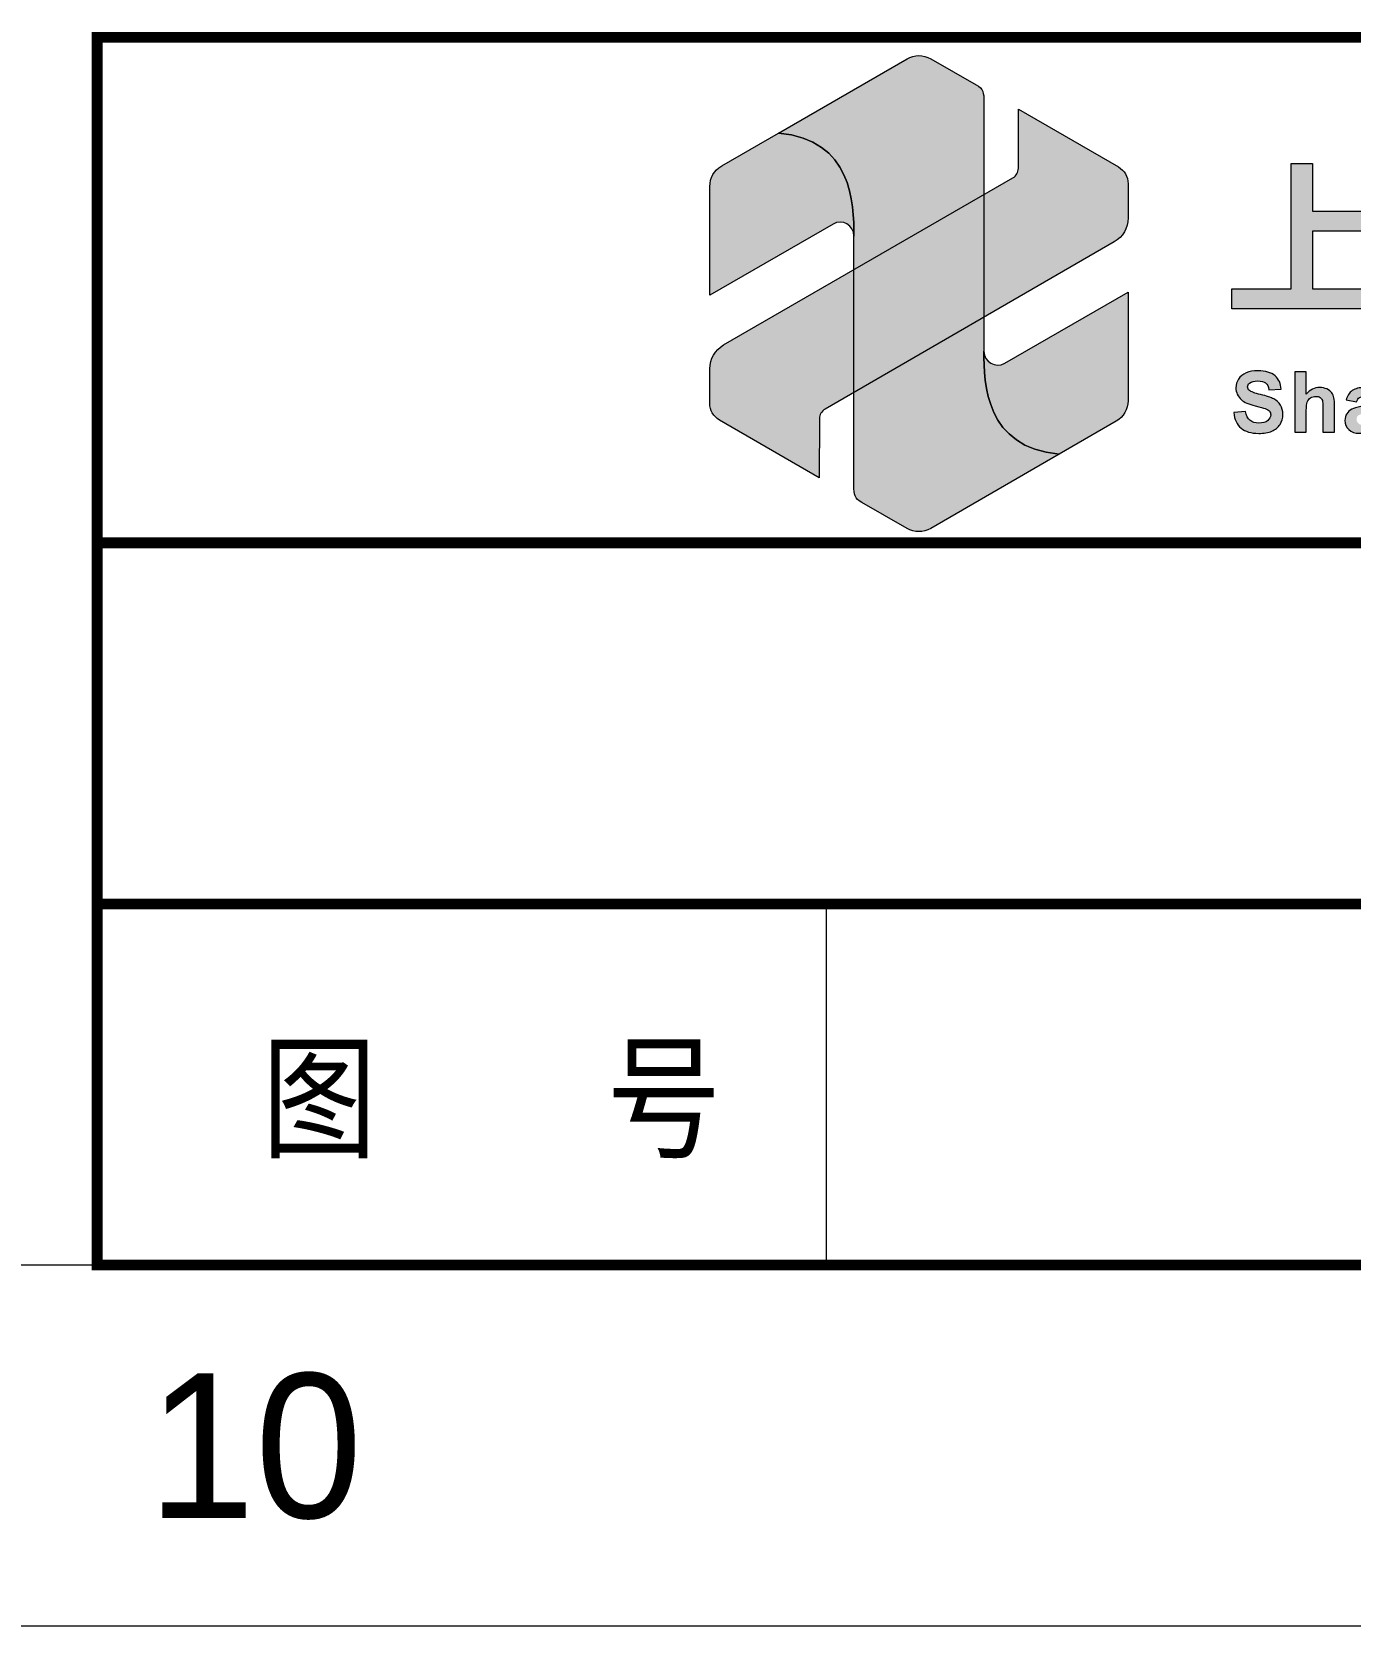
# Model space of a CAD drawing. Extents: x 148 to 221443, y -36682 to 6758.
# Drawn here: x 42142 to 42873, y -12129 to -11246 of the extents above; entities that cross this region are included whole.
import ezdxf
from ezdxf.enums import TextEntityAlignment as Align

# ---------------------------------------------------------------- set-up
doc = ezdxf.new("R2010")
doc.units = 0
doc.header["$LTSCALE"] = 10
doc.header["$MEASUREMENT"] = 0
doc.layers.add('2（细实线）', color=3, linetype='Continuous', lineweight=20)
doc.layers.add('图框层', color=7, linetype='Continuous', lineweight=15)
doc.layers.add('图层 1', color=7, linetype='Continuous')
doc.styles.add('HZ', font='ROMS.SHX', dxfattribs={"width": 0.75, "bigfont": 'GBCBIG.SHX'})
doc.styles.add('tkhz2', font='')
doc.styles.get('tkhz2').set_extended_font_data('SimSun')

# ---------------------------------------------------------------- blocks, each defined once
blk = doc.blocks.new('block 3')
at = {"layer": '图层 1', "true_color": 0x0f208a}
h = blk.add_hatch(color=166, dxfattribs=at)
edge = h.paths.add_edge_path()
edge.add_spline(control_points=[(73.493, -141.42), (73.493, -141.42), (69.748, -143.582), (69.748, -143.582), (71.899, -143.781), (71.944, -145.62), (71.944, -146.584), (71.944, -146.584), (71.944, -153.861), (71.944, -153.861), (71.944, -154.116), (71.964, -154.233), (72.171, -154.351), (72.171, -154.351), (73.493, -155.106), (73.493, -155.106), (73.714, -155.233), (73.967, -155.234), (74.187, -155.106), (74.187, -155.106), (77.933, -152.944), (77.933, -152.944), (75.782, -152.745), (75.736, -150.907), (75.736, -149.942), (75.736, -149.942), (75.736, -142.665), (75.736, -142.665), (75.736, -142.41), (75.716, -142.293), (75.509, -142.175), (75.509, -142.175), (74.187, -141.42), (74.187, -141.42), (73.966, -141.294), (73.714, -141.293), (73.493, -141.42)], knot_values=[0, 0, 0, 0, 1, 1, 1, 2, 2, 2, 3, 3, 3, 4, 4, 4, 5, 5, 5, 6, 6, 6, 7, 7, 7, 8, 8, 8, 9, 9, 9, 10, 10, 10, 11, 11, 11, 12, 12, 12, 12], degree=3, periodic=0)
at = {"layer": '图层 1', "true_color": 0x4cab26}
h = blk.add_hatch(color=74, dxfattribs=at)
edge = h.paths.add_edge_path()
edge.add_spline(control_points=[(79.94, -146.057), (79.94, -146.057), (79.94, -145.06), (79.94, -145.06), (79.94, -144.852), (79.837, -144.673), (79.657, -144.569), (79.657, -144.569), (76.747, -142.889), (76.747, -142.889), (76.747, -142.889), (76.741, -144.609), (76.741, -144.609), (76.74, -144.727), (76.681, -144.828), (76.579, -144.888), (76.579, -144.888), (68.145, -149.76), (68.145, -149.76), (67.888, -149.908), (67.74, -150.163), (67.74, -150.46), (67.74, -150.46), (67.74, -151.457), (67.74, -151.457), (67.74, -151.665), (67.843, -151.844), (68.024, -151.948), (68.024, -151.948), (70.933, -153.628), (70.933, -153.628), (70.933, -153.628), (70.94, -151.91), (70.94, -151.91), (70.94, -151.792), (70.999, -151.69), (71.101, -151.631), (71.101, -151.631), (79.535, -146.758), (79.535, -146.758), (79.793, -146.609), (79.94, -146.354), (79.94, -146.057)], knot_values=[0, 0, 0, 0, 1, 1, 1, 2, 2, 2, 3, 3, 3, 4, 4, 4, 5, 5, 5, 6, 6, 6, 7, 7, 7, 8, 8, 8, 9, 9, 9, 10, 10, 10, 11, 11, 11, 12, 12, 12, 13, 13, 13, 14, 14, 14, 14], degree=3, periodic=0)
at = {"layer": '图层 1', "lineweight": 0}
for points, knots in [([(73.493, -141.42), (73.493, -141.42), (69.748, -143.582), (69.748, -143.582), (71.899, -143.781), (71.944, -145.62), (71.944, -146.584), (71.944, -146.584), (71.944, -153.861), (71.944, -153.861), (71.944, -154.116), (71.964, -154.233), (72.171, -154.351), (72.171, -154.351), (73.493, -155.106), (73.493, -155.106), (73.714, -155.233), (73.967, -155.234), (74.187, -155.106), (74.187, -155.106), (77.933, -152.944), (77.933, -152.944), (75.782, -152.745), (75.736, -150.907), (75.736, -149.942), (75.736, -149.942), (75.736, -142.665), (75.736, -142.665), (75.736, -142.41), (75.716, -142.293), (75.509, -142.175), (75.509, -142.175), (74.187, -141.42), (74.187, -141.42), (73.966, -141.294), (73.714, -141.293), (73.493, -141.42)], [0, 0, 0, 0, 1, 1, 1, 2, 2, 2, 3, 3, 3, 4, 4, 4, 5, 5, 5, 6, 6, 6, 7, 7, 7, 8, 8, 8, 9, 9, 9, 10, 10, 10, 11, 11, 11, 12, 12, 12, 12]), ([(79.94, -146.057), (79.94, -146.057), (79.94, -145.06), (79.94, -145.06), (79.94, -144.852), (79.837, -144.673), (79.657, -144.569), (79.657, -144.569), (76.747, -142.889), (76.747, -142.889), (76.747, -142.889), (76.741, -144.609), (76.741, -144.609), (76.74, -144.727), (76.681, -144.828), (76.579, -144.888), (76.579, -144.888), (68.145, -149.76), (68.145, -149.76), (67.888, -149.908), (67.74, -150.163), (67.74, -150.46), (67.74, -150.46), (67.74, -151.457), (67.74, -151.457), (67.74, -151.665), (67.843, -151.844), (68.024, -151.948), (68.024, -151.948), (70.933, -153.628), (70.933, -153.628), (70.933, -153.628), (70.94, -151.91), (70.94, -151.91), (70.94, -151.792), (70.999, -151.69), (71.101, -151.631), (71.101, -151.631), (79.535, -146.758), (79.535, -146.758), (79.793, -146.609), (79.94, -146.354), (79.94, -146.057)], [0, 0, 0, 0, 1, 1, 1, 2, 2, 2, 3, 3, 3, 4, 4, 4, 5, 5, 5, 6, 6, 6, 7, 7, 7, 8, 8, 8, 9, 9, 9, 10, 10, 10, 11, 11, 11, 12, 12, 12, 13, 13, 13, 14, 14, 14, 14]), ([(69.748, -143.582), (69.748, -143.582), (68.087, -144.541), (68.087, -144.541), (67.867, -144.668), (67.741, -144.887), (67.741, -145.142), (67.741, -145.142), (67.741, -148.31), (67.741, -148.31), (67.741, -148.31), (71.337, -146.234), (71.337, -146.234), (71.608, -146.077), (71.944, -146.272), (71.944, -146.584), (71.944, -145.62), (71.899, -143.781), (69.748, -143.582)], [0, 0, 0, 0, 1, 1, 1, 2, 2, 2, 3, 3, 3, 4, 4, 4, 5, 5, 5, 6, 6, 6, 6]), ([(77.933, -152.944), (77.933, -152.944), (79.593, -151.985), (79.593, -151.985), (79.813, -151.858), (79.94, -151.639), (79.94, -151.384), (79.94, -151.384), (79.94, -148.216), (79.94, -148.216), (79.94, -148.216), (76.343, -150.293), (76.343, -150.293), (76.073, -150.449), (75.736, -150.254), (75.736, -149.942), (75.736, -150.907), (75.782, -152.745), (77.933, -152.944)], [0, 0, 0, 0, 1, 1, 1, 2, 2, 2, 3, 3, 3, 4, 4, 4, 5, 5, 5, 6, 6, 6, 6])]:
    blk.add_open_spline(points, degree=3, knots=knots, dxfattribs=at)
blk = doc.blocks.new('block 5')
at = {"layer": '图层 1', "true_color": 0x0f208a}
h = blk.add_hatch(color=166, dxfattribs=at)
h.dxf.hatch_style = 2
h.paths.add_polyline_path([(87.354, -148.123), (87.354, -148.705), (82.97, -148.705), (82.97, -148.123), (84.701, -148.123), (84.701, -144.471), (85.322, -144.471), (85.322, -145.863), (87.039, -145.863), (87.039, -146.445), (85.322, -146.445), (85.322, -148.123)])
at = {"layer": '图层 1', "lineweight": 0}
blk.add_lwpolyline([(87.354, -148.123), (87.354, -148.705), (82.97, -148.705), (82.97, -148.123), (84.701, -148.123), (84.701, -144.471), (85.322, -144.471), (85.322, -145.863), (87.039, -145.863), (87.039, -146.445), (85.322, -146.445), (85.322, -148.123), (87.354, -148.123)], dxfattribs=at)
blk = doc.blocks.new('block 6')
at = {"layer": '图层 1', "true_color": 0x0f208a}
h = blk.add_hatch(color=166, dxfattribs=at)
h.dxf.hatch_style = 2
edge = h.paths.add_edge_path()
edge.add_spline(control_points=[(83.022, -151.732), (83.022, -151.732), (83.369, -151.699), (83.369, -151.699), (83.389, -151.815), (83.432, -151.9), (83.496, -151.955), (83.559, -152.009), (83.645, -152.037), (83.754, -152.037), (83.868, -152.037), (83.955, -152.012), (84.013, -151.964), (84.071, -151.915), (84.1, -151.858), (84.1, -151.794), (84.1, -151.752), (84.088, -151.716), (84.063, -151.687), (84.039, -151.658), (83.996, -151.632), (83.935, -151.611), (83.893, -151.597), (83.798, -151.571), (83.65, -151.534), (83.459, -151.486), (83.325, -151.428), (83.248, -151.36), (83.14, -151.262), (83.086, -151.144), (83.086, -151.005), (83.086, -150.915), (83.111, -150.831), (83.162, -150.753), (83.213, -150.675), (83.287, -150.615), (83.383, -150.574), (83.478, -150.533), (83.594, -150.513), (83.729, -150.513), (83.951, -150.513), (84.117, -150.561), (84.229, -150.658), (84.341, -150.755), (84.4, -150.885), (84.405, -151.047), (84.405, -151.047), (84.049, -151.063), (84.049, -151.063), (84.034, -150.972), (84.001, -150.907), (83.951, -150.867), (83.901, -150.827), (83.826, -150.808), (83.726, -150.808), (83.622, -150.808), (83.541, -150.829), (83.483, -150.871), (83.445, -150.899), (83.426, -150.935), (83.426, -150.981), (83.426, -151.022), (83.444, -151.058), (83.479, -151.087), (83.524, -151.125), (83.633, -151.165), (83.806, -151.206), (83.98, -151.247), (84.108, -151.289), (84.191, -151.332), (84.274, -151.376), (84.339, -151.436), (84.386, -151.512), (84.432, -151.587), (84.456, -151.681), (84.456, -151.792), (84.456, -151.894), (84.428, -151.988), (84.372, -152.076), (84.315, -152.164), (84.236, -152.23), (84.134, -152.273), (84.031, -152.316), (83.903, -152.337), (83.75, -152.337), (83.527, -152.337), (83.356, -152.286), (83.236, -152.183), (83.117, -152.08), (83.046, -151.929), (83.022, -151.732)], knot_values=[0, 0, 0, 0, 1, 1, 1, 2, 2, 2, 3, 3, 3, 4, 4, 4, 5, 5, 5, 6, 6, 6, 7, 7, 7, 8, 8, 8, 9, 9, 9, 10, 10, 10, 11, 11, 11, 12, 12, 12, 13, 13, 13, 14, 14, 14, 15, 15, 15, 16, 16, 16, 17, 17, 17, 18, 18, 18, 19, 19, 19, 20, 20, 20, 21, 21, 21, 22, 22, 22, 23, 23, 23, 24, 24, 24, 25, 25, 25, 26, 26, 26, 27, 27, 27, 28, 28, 28, 29, 29, 29, 30, 30, 30, 30], degree=3, periodic=0)
h = blk.add_hatch(color=166, dxfattribs=at)
h.dxf.hatch_style = 2
edge = h.paths.add_edge_path()
edge.add_spline(control_points=[(85.139, -150.543), (85.139, -150.543), (85.139, -151.191), (85.139, -151.191), (85.248, -151.064), (85.378, -151), (85.53, -151), (85.608, -151), (85.678, -151.014), (85.74, -151.043), (85.803, -151.072), (85.85, -151.109), (85.882, -151.154), (85.913, -151.199), (85.935, -151.249), (85.947, -151.303), (85.958, -151.358), (85.964, -151.442), (85.964, -151.557), (85.964, -151.557), (85.964, -152.306), (85.964, -152.306), (85.964, -152.306), (85.626, -152.306), (85.626, -152.306), (85.626, -152.306), (85.626, -151.631), (85.626, -151.631), (85.626, -151.497), (85.62, -151.412), (85.607, -151.376), (85.594, -151.34), (85.571, -151.311), (85.539, -151.29), (85.506, -151.269), (85.466, -151.258), (85.417, -151.258), (85.361, -151.258), (85.31, -151.272), (85.266, -151.299), (85.222, -151.327), (85.19, -151.368), (85.169, -151.423), (85.149, -151.477), (85.139, -151.559), (85.139, -151.666), (85.139, -151.666), (85.139, -152.306), (85.139, -152.306), (85.139, -152.306), (84.801, -152.306), (84.801, -152.306), (84.801, -152.306), (84.801, -150.543), (84.801, -150.543), (84.801, -150.543), (85.139, -150.543), (85.139, -150.543)], knot_values=[0, 0, 0, 0, 1, 1, 1, 2, 2, 2, 3, 3, 3, 4, 4, 4, 5, 5, 5, 6, 6, 6, 7, 7, 7, 8, 8, 8, 9, 9, 9, 10, 10, 10, 11, 11, 11, 12, 12, 12, 13, 13, 13, 14, 14, 14, 15, 15, 15, 16, 16, 16, 17, 17, 17, 18, 18, 18, 19, 19, 19, 19], degree=3, periodic=0)
h = blk.add_hatch(color=166, dxfattribs=at)
h.dxf.hatch_style = 2
edge = h.paths.add_edge_path()
edge.add_spline(control_points=[(86.608, -151.418), (86.608, -151.418), (86.302, -151.363), (86.302, -151.363), (86.336, -151.24), (86.396, -151.148), (86.48, -151.089), (86.564, -151.03), (86.689, -151), (86.855, -151), (87.006, -151), (87.118, -151.018), (87.192, -151.053), (87.265, -151.089), (87.317, -151.134), (87.347, -151.189), (87.377, -151.244), (87.393, -151.345), (87.393, -151.492), (87.393, -151.492), (87.389, -151.886), (87.389, -151.886), (87.389, -151.998), (87.394, -152.081), (87.405, -152.135), (87.416, -152.188), (87.436, -152.245), (87.466, -152.306), (87.466, -152.306), (87.132, -152.306), (87.132, -152.306), (87.123, -152.284), (87.112, -152.25), (87.099, -152.206), (87.093, -152.186), (87.089, -152.173), (87.087, -152.166), (87.029, -152.223), (86.968, -152.265), (86.902, -152.293), (86.836, -152.321), (86.766, -152.335), (86.691, -152.335), (86.56, -152.335), (86.456, -152.299), (86.38, -152.228), (86.305, -152.156), (86.267, -152.066), (86.267, -151.957), (86.267, -151.885), (86.284, -151.821), (86.319, -151.764), (86.353, -151.708), (86.401, -151.664), (86.463, -151.634), (86.526, -151.604), (86.615, -151.578), (86.732, -151.555), (86.89, -151.526), (87, -151.498), (87.061, -151.473), (87.061, -151.473), (87.061, -151.439), (87.061, -151.439), (87.061, -151.374), (87.045, -151.328), (87.012, -151.3), (86.98, -151.272), (86.92, -151.258), (86.831, -151.258), (86.771, -151.258), (86.724, -151.27), (86.69, -151.294), (86.657, -151.318), (86.629, -151.359), (86.608, -151.418)], knot_values=[0, 0, 0, 0, 1, 1, 1, 2, 2, 2, 3, 3, 3, 4, 4, 4, 5, 5, 5, 6, 6, 6, 7, 7, 7, 8, 8, 8, 9, 9, 9, 10, 10, 10, 11, 11, 11, 12, 12, 12, 13, 13, 13, 14, 14, 14, 15, 15, 15, 16, 16, 16, 17, 17, 17, 18, 18, 18, 19, 19, 19, 20, 20, 20, 21, 21, 21, 22, 22, 22, 23, 23, 23, 24, 24, 24, 25, 25, 25, 25], degree=3, periodic=0)
edge = h.paths.add_edge_path()
edge.add_spline(control_points=[(87.061, -151.692), (87.017, -151.707), (86.949, -151.724), (86.855, -151.744), (86.761, -151.764), (86.7, -151.784), (86.671, -151.803), (86.627, -151.834), (86.605, -151.874), (86.605, -151.923), (86.605, -151.969), (86.622, -152.011), (86.658, -152.045), (86.693, -152.08), (86.738, -152.097), (86.792, -152.097), (86.853, -152.097), (86.911, -152.077), (86.967, -152.037), (87.008, -152.006), (87.034, -151.969), (87.047, -151.925), (87.056, -151.896), (87.061, -151.841), (87.061, -151.76), (87.061, -151.76), (87.061, -151.692), (87.061, -151.692)], knot_values=[0, 0, 0, 0, 1, 1, 1, 2, 2, 2, 3, 3, 3, 4, 4, 4, 5, 5, 5, 6, 6, 6, 7, 7, 7, 8, 8, 8, 9, 9, 9, 9], degree=3, periodic=0)
at = {"layer": '图层 1', "lineweight": 0}
for points, knots in [([(83.022, -151.732), (83.022, -151.732), (83.369, -151.699), (83.369, -151.699), (83.389, -151.815), (83.432, -151.9), (83.496, -151.955), (83.559, -152.009), (83.645, -152.037), (83.754, -152.037), (83.868, -152.037), (83.955, -152.012), (84.013, -151.964), (84.071, -151.915), (84.1, -151.858), (84.1, -151.794), (84.1, -151.752), (84.088, -151.716), (84.063, -151.687), (84.039, -151.658), (83.996, -151.632), (83.935, -151.611), (83.893, -151.597), (83.798, -151.571), (83.65, -151.534), (83.459, -151.486), (83.325, -151.428), (83.248, -151.36), (83.14, -151.262), (83.086, -151.144), (83.086, -151.005), (83.086, -150.915), (83.111, -150.831), (83.162, -150.753), (83.213, -150.675), (83.287, -150.615), (83.383, -150.574), (83.478, -150.533), (83.594, -150.513), (83.729, -150.513), (83.951, -150.513), (84.117, -150.561), (84.229, -150.658), (84.341, -150.755), (84.4, -150.885), (84.405, -151.047), (84.405, -151.047), (84.049, -151.063), (84.049, -151.063), (84.034, -150.972), (84.001, -150.907), (83.951, -150.867), (83.901, -150.827), (83.826, -150.808), (83.726, -150.808), (83.622, -150.808), (83.541, -150.829), (83.483, -150.871), (83.445, -150.899), (83.426, -150.935), (83.426, -150.981), (83.426, -151.022), (83.444, -151.058), (83.479, -151.087), (83.524, -151.125), (83.633, -151.165), (83.806, -151.206), (83.98, -151.247), (84.108, -151.289), (84.191, -151.332), (84.274, -151.376), (84.339, -151.436), (84.386, -151.512), (84.432, -151.587), (84.456, -151.681), (84.456, -151.792), (84.456, -151.894), (84.428, -151.988), (84.372, -152.076), (84.315, -152.164), (84.236, -152.23), (84.134, -152.273), (84.031, -152.316), (83.903, -152.337), (83.75, -152.337), (83.527, -152.337), (83.356, -152.286), (83.236, -152.183), (83.117, -152.08), (83.046, -151.929), (83.022, -151.732)], [0, 0, 0, 0, 1, 1, 1, 2, 2, 2, 3, 3, 3, 4, 4, 4, 5, 5, 5, 6, 6, 6, 7, 7, 7, 8, 8, 8, 9, 9, 9, 10, 10, 10, 11, 11, 11, 12, 12, 12, 13, 13, 13, 14, 14, 14, 15, 15, 15, 16, 16, 16, 17, 17, 17, 18, 18, 18, 19, 19, 19, 20, 20, 20, 21, 21, 21, 22, 22, 22, 23, 23, 23, 24, 24, 24, 25, 25, 25, 26, 26, 26, 27, 27, 27, 28, 28, 28, 29, 29, 29, 30, 30, 30, 30]), ([(85.139, -150.543), (85.139, -150.543), (85.139, -151.191), (85.139, -151.191), (85.248, -151.064), (85.378, -151), (85.53, -151), (85.608, -151), (85.678, -151.014), (85.74, -151.043), (85.803, -151.072), (85.85, -151.109), (85.882, -151.154), (85.913, -151.199), (85.935, -151.249), (85.947, -151.303), (85.958, -151.358), (85.964, -151.442), (85.964, -151.557), (85.964, -151.557), (85.964, -152.306), (85.964, -152.306), (85.964, -152.306), (85.626, -152.306), (85.626, -152.306), (85.626, -152.306), (85.626, -151.631), (85.626, -151.631), (85.626, -151.497), (85.62, -151.412), (85.607, -151.376), (85.594, -151.34), (85.571, -151.311), (85.539, -151.29), (85.506, -151.269), (85.466, -151.258), (85.417, -151.258), (85.361, -151.258), (85.31, -151.272), (85.266, -151.299), (85.222, -151.327), (85.19, -151.368), (85.169, -151.423), (85.149, -151.477), (85.139, -151.559), (85.139, -151.666), (85.139, -151.666), (85.139, -152.306), (85.139, -152.306), (85.139, -152.306), (84.801, -152.306), (84.801, -152.306), (84.801, -152.306), (84.801, -150.543), (84.801, -150.543), (84.801, -150.543), (85.139, -150.543), (85.139, -150.543)], [0, 0, 0, 0, 1, 1, 1, 2, 2, 2, 3, 3, 3, 4, 4, 4, 5, 5, 5, 6, 6, 6, 7, 7, 7, 8, 8, 8, 9, 9, 9, 10, 10, 10, 11, 11, 11, 12, 12, 12, 13, 13, 13, 14, 14, 14, 15, 15, 15, 16, 16, 16, 17, 17, 17, 18, 18, 18, 19, 19, 19, 19]), ([(86.608, -151.418), (86.608, -151.418), (86.302, -151.363), (86.302, -151.363), (86.336, -151.24), (86.396, -151.148), (86.48, -151.089), (86.564, -151.03), (86.689, -151), (86.855, -151), (87.006, -151), (87.118, -151.018), (87.192, -151.053), (87.265, -151.089), (87.317, -151.134), (87.347, -151.189), (87.377, -151.244), (87.393, -151.345), (87.393, -151.492), (87.393, -151.492), (87.389, -151.886), (87.389, -151.886), (87.389, -151.998), (87.394, -152.081), (87.405, -152.135), (87.416, -152.188), (87.436, -152.245), (87.466, -152.306), (87.466, -152.306), (87.132, -152.306), (87.132, -152.306), (87.123, -152.284), (87.112, -152.25), (87.099, -152.206), (87.093, -152.186), (87.089, -152.173), (87.087, -152.166), (87.029, -152.223), (86.968, -152.265), (86.902, -152.293), (86.836, -152.321), (86.766, -152.335), (86.691, -152.335), (86.56, -152.335), (86.456, -152.299), (86.38, -152.228), (86.305, -152.156), (86.267, -152.066), (86.267, -151.957), (86.267, -151.885), (86.284, -151.821), (86.319, -151.764), (86.353, -151.708), (86.401, -151.664), (86.463, -151.634), (86.526, -151.604), (86.615, -151.578), (86.732, -151.555), (86.89, -151.526), (87, -151.498), (87.061, -151.473), (87.061, -151.473), (87.061, -151.439), (87.061, -151.439), (87.061, -151.374), (87.045, -151.328), (87.012, -151.3), (86.98, -151.272), (86.92, -151.258), (86.831, -151.258), (86.771, -151.258), (86.724, -151.27), (86.69, -151.294), (86.657, -151.318), (86.629, -151.359), (86.608, -151.418)], [0, 0, 0, 0, 1, 1, 1, 2, 2, 2, 3, 3, 3, 4, 4, 4, 5, 5, 5, 6, 6, 6, 7, 7, 7, 8, 8, 8, 9, 9, 9, 10, 10, 10, 11, 11, 11, 12, 12, 12, 13, 13, 13, 14, 14, 14, 15, 15, 15, 16, 16, 16, 17, 17, 17, 18, 18, 18, 19, 19, 19, 20, 20, 20, 21, 21, 21, 22, 22, 22, 23, 23, 23, 24, 24, 24, 25, 25, 25, 25])]:
    blk.add_open_spline(points, degree=3, knots=knots, dxfattribs=at)
blk = doc.blocks.new('block 4')
at = {"layer": '图层 1'}
for name in ['block 5', 'block 6']:
    blk.add_blockref(name, (0, 0), dxfattribs=at)
blk = doc.blocks.new('block 2')
at = {"layer": '图层 1'}
for name in ['block 3', 'block 4']:
    blk.add_blockref(name, (0, 0), dxfattribs=at)
blk = doc.blocks.new('1.5a2')
at = {"layer": '图框层', "ltscale": 10}
for p, q in [((16981.875, 9726.576), (16125.875, 9726.576)), ((16991.875, 9716.576), (16100.875, 9716.576))]:
    blk.add_line(p, q, dxfattribs=at)
at = {"style": 'HZ'}
blk.add_text('10', height=4, dxfattribs=at).set_placement((16806.25, 9721.576), align=Align.MIDDLE)

msp = doc.modelspace()

# ---------------------------------------------------------------- hatches: boundary and pattern name
at = {"layer": '图框层'}
h = msp.add_hatch(color=256, dxfattribs=at)
h.dxf.hatch_style = 1
h.set_gradient(color1=(1, 64, 152), color2=(0, 162, 234))
edge = h.paths.add_edge_path()
edge.add_spline(control_points=[(42595.1557, -11333.5211), (42594.7713, -11332.0171), (42594.3262, -11330.5182), (42593.8108, -11329.0361)], knot_values=[1.56249719, 1.56249719, 1.56249719, 1.56249719, 1.62499379, 1.62499379, 1.62499379, 1.62499379], degree=3, periodic=0)
edge.add_spline(control_points=[(42593.8108, -11329.0361), (42593.2955, -11327.5539), (42592.7099, -11326.0885), (42592.0444, -11324.6516)], knot_values=[1.49999987, 1.49999987, 1.49999987, 1.49999987, 1.56249719, 1.56249719, 1.56249719, 1.56249719], degree=3, periodic=0)
edge.add_spline(control_points=[(42592.0444, -11324.6516), (42591.7117, -11323.933), (42591.359, -11323.2215), (42590.9851, -11322.5186)], knot_values=[1.46874766, 1.46874766, 1.46874766, 1.46874766, 1.49999987, 1.49999987, 1.49999987, 1.49999987], degree=3, periodic=0)
edge.add_spline(control_points=[(42590.9851, -11322.5186), (42590.6112, -11321.8157), (42590.2162, -11321.1214), (42589.7989, -11320.4371)], knot_values=[1.43749566, 1.43749566, 1.43749566, 1.43749566, 1.46874766, 1.46874766, 1.46874766, 1.46874766], degree=3, periodic=0)
edge.add_spline(control_points=[(42589.7989, -11320.4371), (42589.3815, -11319.7529), (42588.9419, -11319.0787), (42588.4787, -11318.416)], knot_values=[5.56250434, 5.56250434, 5.56250434, 5.56250434, 5.59375203, 5.59375203, 5.59375203, 5.59375203], degree=3, periodic=0)
edge.add_spline(control_points=[(42589.7989, -11320.4371), (42589.3815, -11319.7529), (42588.9419, -11319.0787), (42588.4787, -11318.416)], knot_values=[1.40624797, 1.40624797, 1.40624797, 1.40624797, 1.43749566, 1.43749566, 1.43749566, 1.43749566], degree=3, periodic=0)
edge.add_spline(control_points=[(42588.4787, -11318.416), (42587.5523, -11317.0905), (42586.5317, -11315.811), (42585.4074, -11314.589)], knot_values=[1.34374828, 1.34374828, 1.34374828, 1.34374828, 1.40624797, 1.40624797, 1.40624797, 1.40624797], degree=3, periodic=0)
edge.add_spline(control_points=[(42585.4074, -11314.589), (42584.8452, -11313.978), (42584.2571, -11313.3813), (42583.6419, -11312.8006)], knot_values=[1.31249703, 1.31249703, 1.31249703, 1.31249703, 1.34374828, 1.34374828, 1.34374828, 1.34374828], degree=3, periodic=0)
edge.add_spline(control_points=[(42583.6419, -11312.8006), (42583.0267, -11312.2199), (42582.3844, -11311.655), (42581.7138, -11311.1075)], knot_values=[1.28124859, 1.28124859, 1.28124859, 1.28124859, 1.31249703, 1.31249703, 1.31249703, 1.31249703], degree=3, periodic=0)
edge.add_spline(control_points=[(42581.7138, -11311.1075), (42581.0432, -11310.5599), (42580.3442, -11310.0296), (42579.6157, -11309.5181)], knot_values=[1.24999755, 1.24999755, 1.24999755, 1.24999755, 1.28124859, 1.28124859, 1.28124859, 1.28124859], degree=3, periodic=0)
edge.add_spline(control_points=[(42579.6157, -11309.5181), (42578.8873, -11309.0066), (42578.1293, -11308.5139), (42577.3406, -11308.0415)], knot_values=[1.21874891, 1.21874891, 1.21874891, 1.21874891, 1.24999755, 1.24999755, 1.24999755, 1.24999755], degree=3, periodic=0)
edge.add_spline(control_points=[(42577.3406, -11308.0415), (42576.5519, -11307.569), (42575.7325, -11307.1167), (42574.8812, -11306.6861)], knot_values=[1.18749814, 1.18749814, 1.18749814, 1.18749814, 1.21874891, 1.21874891, 1.21874891, 1.21874891], degree=3, periodic=0)
edge.add_spline(control_points=[(42574.8812, -11306.6861), (42574.0299, -11306.2556), (42573.1468, -11305.8467), (42572.2305, -11305.461)], knot_values=[1.15624922, 1.15624922, 1.15624922, 1.15624922, 1.18749814, 1.18749814, 1.18749814, 1.18749814], degree=3, periodic=0)
edge.add_spline(control_points=[(42572.2305, -11305.461), (42571.3142, -11305.0752), (42570.3648, -11304.7126), (42569.3811, -11304.3746)], knot_values=[1.12499883, 1.12499883, 1.12499883, 1.12499883, 1.15624922, 1.15624922, 1.15624922, 1.15624922], degree=3, periodic=0)
edge.add_spline(control_points=[(42569.3811, -11304.3746), (42568.3974, -11304.0367), (42567.3795, -11303.7233), (42566.326, -11303.436)], knot_values=[1.09374953, 1.09374953, 1.09374953, 1.09374953, 1.12499883, 1.12499883, 1.12499883, 1.12499883], degree=3, periodic=0)
edge.add_spline(control_points=[(42566.326, -11303.436), (42565.2726, -11303.1487), (42564.1836, -11302.8874), (42563.058, -11302.6537)], knot_values=[1.06249938, 1.06249938, 1.06249938, 1.06249938, 1.09374953, 1.09374953, 1.09374953, 1.09374953], degree=3, periodic=0)
edge.add_spline(control_points=[(42563.058, -11302.6537), (42561.9324, -11302.4199), (42560.7701, -11302.2137), (42559.5699, -11302.0365)], knot_values=[1.03124985, 1.03124985, 1.03124985, 1.03124985, 1.06249938, 1.06249938, 1.06249938, 1.06249938], degree=3, periodic=0)
edge.add_spline(control_points=[(42559.5699, -11302.0365), (42558.3697, -11301.8593), (42557.1317, -11301.711), (42555.8546, -11301.5932), (42555.8546, -11301.5932), (42555.8546, -11301.5932), (42555.8546, -11301.5932)], knot_values=[0.99999721, 0.99999721, 0.99999721, 0.99999721, 1.03124706, 1.03124706, 1.03124706, 1.03124985, 1.03124985, 1.03124985, 1.03124985], degree=3, periodic=0)
edge.add_spline(control_points=[(42559.5699, -11302.0365), (42558.3697, -11301.8593), (42557.1317, -11301.711), (42555.8546, -11301.5932)], knot_values=[5.96875015, 5.96875015, 5.96875015, 5.96875015, 6, 6, 6, 6], degree=3, periodic=0)
edge.add_spline(control_points=[(42555.8546, -11301.5932), (42555.8546, -11301.5932), (42524.3109, -11319.8065), (42524.3109, -11319.8065)], knot_values=[0, 0, 0, 0, 1, 1, 1, 1], degree=3, periodic=0)
edge.add_spline(control_points=[(42524.3109, -11319.8065), (42520.1184, -11322.2284), (42517.7194, -11326.3849), (42517.7194, -11331.2255), (42517.7194, -11331.2255), (42517.7194, -11346.274), (42517.7194, -11361.3225)], knot_values=[1, 1, 1, 1, 2, 2, 2, 2.5, 2.5, 2.5, 2.5], degree=3, periodic=0)
edge.add_spline(control_points=[(42517.7194, -11361.3225), (42517.7194, -11376.371), (42517.7194, -11391.4196), (42517.7194, -11391.4196), (42517.7194, -11391.4196), (42586.0498, -11351.9687), (42586.0498, -11351.9687)], knot_values=[2.5, 2.5, 2.5, 2.5, 3, 3, 3, 4, 4, 4, 4], degree=3, periodic=0)
edge.add_spline(control_points=[(42586.0498, -11351.9687), (42591.1914, -11348.997), (42597.5833, -11352.6888), (42597.5833, -11358.6257)], knot_values=[4, 4, 4, 4, 5, 5, 5, 5], degree=3, periodic=0)
edge.add_spline(control_points=[(42597.5833, -11377.2659), (42597.5833, -11365.9668), (42597.5833, -11358.6257), (42597.5833, -11358.6257), (42597.5833, -11356.335), (42597.5699, -11353.7848), (42597.4665, -11351.0683)], knot_values=[1.87499563, 1.87499563, 1.87499563, 1.87499563, 2.10541277, 2.10541277, 2.10541277, 2.23041714, 2.23041714, 2.23041714, 2.23041714], degree=3, periodic=0)
edge.add_spline(control_points=[(42597.4665, -11351.0683), (42597.5699, -11353.7848), (42597.5833, -11356.335), (42597.5833, -11358.6257)], knot_values=[5, 5, 5, 5, 5.12500437, 5.12500437, 5.12500437, 5.12500437], degree=3, periodic=0)
edge.add_spline(control_points=[(42597.5833, -11377.2659), (42597.5833, -11365.9668), (42597.5833, -11358.6257), (42597.5833, -11358.6257), (42597.5833, -11356.335), (42597.5699, -11353.7848), (42597.4665, -11351.0683)], knot_values=[1.87499563, 1.87499563, 1.87499563, 1.87499563, 2.10541277, 2.10541277, 2.10541277, 2.23041714, 2.23041714, 2.23041714, 2.23041714], degree=3, periodic=0)
edge.add_spline(control_points=[(42597.5833, -11358.6257), (42597.5833, -11356.335), (42597.5699, -11353.7848), (42597.4665, -11351.0683)], knot_values=[5, 5, 5, 5, 5.12500437, 5.12500437, 5.12500437, 5.12500437], degree=3, periodic=0)
edge.add_spline(control_points=[(42597.4665, -11351.0683), (42597.3631, -11348.3519), (42597.1699, -11345.4694), (42596.8102, -11342.5138)], knot_values=[1.74999987, 1.74999987, 1.74999987, 1.74999987, 1.87499563, 1.87499563, 1.87499563, 1.87499563], degree=3, periodic=0)
edge.add_spline(control_points=[(42596.8102, -11342.5138), (42596.6304, -11341.036), (42596.409, -11339.5398), (42596.1364, -11338.0372)], knot_values=[1.68749656, 1.68749656, 1.68749656, 1.68749656, 1.74999987, 1.74999987, 1.74999987, 1.74999987], degree=3, periodic=0)
edge.add_spline(control_points=[(42596.1364, -11338.0372), (42595.8639, -11336.5345), (42595.5401, -11335.0253), (42595.1557, -11333.5211)], knot_values=[1.62499379, 1.62499379, 1.62499379, 1.62499379, 1.68749656, 1.68749656, 1.68749656, 1.68749656], degree=3, periodic=0)
h = msp.add_hatch(color=256, dxfattribs=at)
h.dxf.hatch_style = 1
h.set_gradient(color1=(0, 162, 234), color2=(1, 64, 152))
edge = h.paths.add_edge_path()
edge.add_spline(control_points=[(42742.9105, -11461.2489), (42747.103, -11458.827), (42749.502, -11454.677), (42749.502, -11449.8332), (42749.502, -11449.8332), (42749.502, -11434.7847), (42749.502, -11419.7362)], knot_values=[1, 1, 1, 1, 2, 2, 2, 2.5, 2.5, 2.5, 2.5], degree=3, periodic=0)
edge.add_spline(control_points=[(42749.502, -11419.7362), (42749.502, -11404.6877), (42749.502, -11389.6391), (42749.502, -11389.6391), (42749.502, -11389.6391), (42681.1717, -11429.09), (42681.1717, -11429.09)], knot_values=[2.5, 2.5, 2.5, 2.5, 3, 3, 3, 4, 4, 4, 4], degree=3, periodic=0)
edge.add_spline(control_points=[(42681.1717, -11429.09), (42676.03, -11432.0551), (42669.6414, -11428.3634), (42669.6414, -11422.433)], knot_values=[4, 4, 4, 4, 5, 5, 5, 5], degree=3, periodic=0)
edge.add_spline(control_points=[(42669.6414, -11403.6361), (42669.6414, -11415.024), (42669.6414, -11422.433), (42669.6414, -11422.433), (42669.6414, -11424.7232), (42669.6548, -11427.2731), (42669.7581, -11429.9892)], knot_values=[7.87499562, 7.87499562, 7.87499562, 7.87499562, 8.10647613, 8.10647613, 8.10647613, 8.23148051, 8.23148051, 8.23148051, 8.23148051], degree=3, periodic=0)
edge.add_spline(control_points=[(42669.7581, -11429.9892), (42669.6548, -11427.2731), (42669.6414, -11424.7232), (42669.6414, -11422.433)], knot_values=[5, 5, 5, 5, 5.12500438, 5.12500438, 5.12500438, 5.12500438], degree=3, periodic=0)
edge.add_spline(control_points=[(42669.6414, -11403.6361), (42669.6414, -11415.024), (42669.6414, -11422.433), (42669.6414, -11422.433), (42669.6414, -11424.7232), (42669.6548, -11427.2731), (42669.7581, -11429.9892)], knot_values=[7.87499562, 7.87499562, 7.87499562, 7.87499562, 8.10647613, 8.10647613, 8.10647613, 8.23148051, 8.23148051, 8.23148051, 8.23148051], degree=3, periodic=0)
edge.add_spline(control_points=[(42669.6414, -11422.433), (42669.6414, -11424.7232), (42669.6548, -11427.2731), (42669.7581, -11429.9892)], knot_values=[5, 5, 5, 5, 5.12500438, 5.12500438, 5.12500438, 5.12500438], degree=3, periodic=0)
edge.add_spline(control_points=[(42669.7581, -11429.9892), (42669.8614, -11432.7051), (42670.0545, -11435.5873), (42670.414, -11438.5424)], knot_values=[7.74999997, 7.74999997, 7.74999997, 7.74999997, 7.87499562, 7.87499562, 7.87499562, 7.87499562], degree=3, periodic=0)
edge.add_spline(control_points=[(42670.414, -11438.5424), (42670.5937, -11440.0201), (42670.8151, -11441.5161), (42671.0876, -11443.0186)], knot_values=[7.68749656, 7.68749656, 7.68749656, 7.68749656, 7.74999997, 7.74999997, 7.74999997, 7.74999997], degree=3, periodic=0)
edge.add_spline(control_points=[(42671.0876, -11443.0186), (42671.36, -11444.521), (42671.6837, -11446.0301), (42672.068, -11447.5341)], knot_values=[7.62499376, 7.62499376, 7.62499376, 7.62499376, 7.68749656, 7.68749656, 7.68749656, 7.68749656], degree=3, periodic=0)
edge.add_spline(control_points=[(42672.068, -11447.5341), (42672.4523, -11449.0379), (42672.8973, -11450.5366), (42673.4126, -11452.0186)], knot_values=[7.56249719, 7.56249719, 7.56249719, 7.56249719, 7.62499376, 7.62499376, 7.62499376, 7.62499376], degree=3, periodic=0)
edge.add_spline(control_points=[(42673.4126, -11452.0186), (42674.1855, -11454.2417), (42675.1165, -11456.427), (42676.2379, -11458.5353)], knot_values=[7.46874766, 7.46874766, 7.46874766, 7.46874766, 7.56249719, 7.56249719, 7.56249719, 7.56249719], degree=3, periodic=0)
edge.add_spline(control_points=[(42676.2379, -11458.5353), (42676.6117, -11459.2381), (42677.0066, -11459.9324), (42677.4239, -11460.6166)], knot_values=[7.43749565, 7.43749565, 7.43749565, 7.43749565, 7.46874766, 7.46874766, 7.46874766, 7.46874766], degree=3, periodic=0)
edge.add_spline(control_points=[(42677.4239, -11460.6166), (42677.8412, -11461.3008), (42678.2808, -11461.9749), (42678.7439, -11462.6375)], knot_values=[7.40624797, 7.40624797, 7.40624797, 7.40624797, 7.43749565, 7.43749565, 7.43749565, 7.43749565], degree=3, periodic=0)
edge.add_spline(control_points=[(42678.7439, -11462.6375), (42679.2071, -11463.3002), (42679.6938, -11463.9515), (42680.2053, -11464.5898)], knot_values=[7.37499626, 7.37499626, 7.37499626, 7.37499626, 7.40624797, 7.40624797, 7.40624797, 7.40624797], degree=3, periodic=0)
edge.add_spline(control_points=[(42680.2053, -11464.5898), (42680.7167, -11465.228), (42681.2529, -11465.8533), (42681.8149, -11466.4642)], knot_values=[7.34374828, 7.34374828, 7.34374828, 7.34374828, 7.37499626, 7.37499626, 7.37499626, 7.37499626], degree=3, periodic=0)
edge.add_spline(control_points=[(42681.8149, -11466.4642), (42682.3771, -11467.0752), (42682.9651, -11467.6717), (42683.5803, -11468.2524)], knot_values=[7.31249688, 7.31249688, 7.31249688, 7.31249688, 7.34374828, 7.34374828, 7.34374828, 7.34374828], degree=3, periodic=0)
edge.add_spline(control_points=[(42683.5803, -11468.2524), (42684.1954, -11468.8331), (42684.8377, -11469.3979), (42685.5083, -11469.9454)], knot_values=[7.28124859, 7.28124859, 7.28124859, 7.28124859, 7.31249688, 7.31249688, 7.31249688, 7.31249688], degree=3, periodic=0)
edge.add_spline(control_points=[(42685.5083, -11469.9454), (42686.1789, -11470.4929), (42686.8778, -11471.0232), (42687.6063, -11471.5346)], knot_values=[7.2499975, 7.2499975, 7.2499975, 7.2499975, 7.28124859, 7.28124859, 7.28124859, 7.28124859], degree=3, periodic=0)
edge.add_spline(control_points=[(42687.6063, -11471.5346), (42688.3347, -11472.046), (42689.0926, -11472.5387), (42689.8812, -11473.0111)], knot_values=[7.21874891, 7.21874891, 7.21874891, 7.21874891, 7.2499975, 7.2499975, 7.2499975, 7.2499975], degree=3, periodic=0)
edge.add_spline(control_points=[(42689.8812, -11473.0111), (42690.6699, -11473.4836), (42691.4893, -11473.9358), (42692.3406, -11474.3664)], knot_values=[7.18749813, 7.18749813, 7.18749813, 7.18749813, 7.21874891, 7.21874891, 7.21874891, 7.21874891], degree=3, periodic=0)
edge.add_spline(control_points=[(42692.3406, -11474.3664), (42693.1918, -11474.7969), (42694.075, -11475.2057), (42694.9912, -11475.5914)], knot_values=[7.15624922, 7.15624922, 7.15624922, 7.15624922, 7.18749813, 7.18749813, 7.18749813, 7.18749813], degree=3, periodic=0)
edge.add_spline(control_points=[(42694.9912, -11475.5914), (42695.9075, -11475.9771), (42696.8569, -11476.3397), (42697.8405, -11476.6776)], knot_values=[7.12499878, 7.12499878, 7.12499878, 7.12499878, 7.15624922, 7.15624922, 7.15624922, 7.15624922], degree=3, periodic=0)
edge.add_spline(control_points=[(42697.8405, -11476.6776), (42698.8242, -11477.0156), (42699.8421, -11477.329), (42700.8955, -11477.6162)], knot_values=[7.09374953, 7.09374953, 7.09374953, 7.09374953, 7.12499878, 7.12499878, 7.12499878, 7.12499878], degree=3, periodic=0)
edge.add_spline(control_points=[(42700.8955, -11477.6162), (42701.949, -11477.9035), (42703.0379, -11478.1648), (42704.1635, -11478.3985)], knot_values=[7.06249963, 7.06249963, 7.06249963, 7.06249963, 7.09374953, 7.09374953, 7.09374953, 7.09374953], degree=3, periodic=0)
edge.add_spline(control_points=[(42704.1635, -11478.3985), (42705.2891, -11478.6322), (42706.4514, -11478.8384), (42707.6516, -11479.0157)], knot_values=[7.03124984, 7.03124984, 7.03124984, 7.03124984, 7.06249963, 7.06249963, 7.06249963, 7.06249963], degree=3, periodic=0)
edge.add_spline(control_points=[(42707.6516, -11479.0157), (42708.8517, -11479.1929), (42710.0898, -11479.3412), (42711.3669, -11479.459), (42711.3669, -11479.459), (42711.3669, -11479.459), (42711.3669, -11479.459)], knot_values=[7, 7, 7, 7, 7.03124984, 7.03124984, 7.03124984, 7.03124984, 7.03124984, 7.03124984, 7.03124984], degree=3, periodic=0)
edge.add_spline(control_points=[(42711.3669, -11479.459), (42711.3669, -11479.459), (42742.9105, -11461.2489), (42742.9105, -11461.2489)], knot_values=[0, 0, 0, 0, 1, 1, 1, 1], degree=3, periodic=0)

# ---------------------------------------------------------------- linework, layer by layer
msp.add_line((42582.4632, -11928.5553), (42582.4632, -11728.5553), dxfattribs=at)
at = {"layer": '图框层', "const_width": 6}
msp.add_lwpolyline([(42178.1888, -11928.5553), (45778.1888, -11928.5553), (45778.1888, -11248.5553), (42178.1888, -11248.5553)], close=True, dxfattribs=at)
for points in [[(42178.1888, -11528.5553), (45778.1888, -11528.5553)], [(42178.1888, -11728.5553), (45778.1888, -11728.5553)]]:
    msp.add_lwpolyline(points, dxfattribs=at)

# ---------------------------------------------------------------- block references
at = {"layer": '2（细实线）', "xscale": 20, "yscale": 20, "zscale": 20}
msp.add_blockref('1.5a2', (-293859.3155, -206460.0853), dxfattribs=at)
at = {"layer": '图层 1', "xscale": 19, "yscale": 19, "zscale": 19}
msp.add_blockref('block 2', (41230.6486, -8573.5299), dxfattribs=at)

# ---------------------------------------------------------------- texts
at = {"layer": '图框层', "style": 'tkhz2', "width": 0.85}
msp.add_text('图    号', height=55, dxfattribs=at).set_placement((42396.8362, -11863.5321), align=Align.CENTER)

doc.saveas('drawing.dxf')
